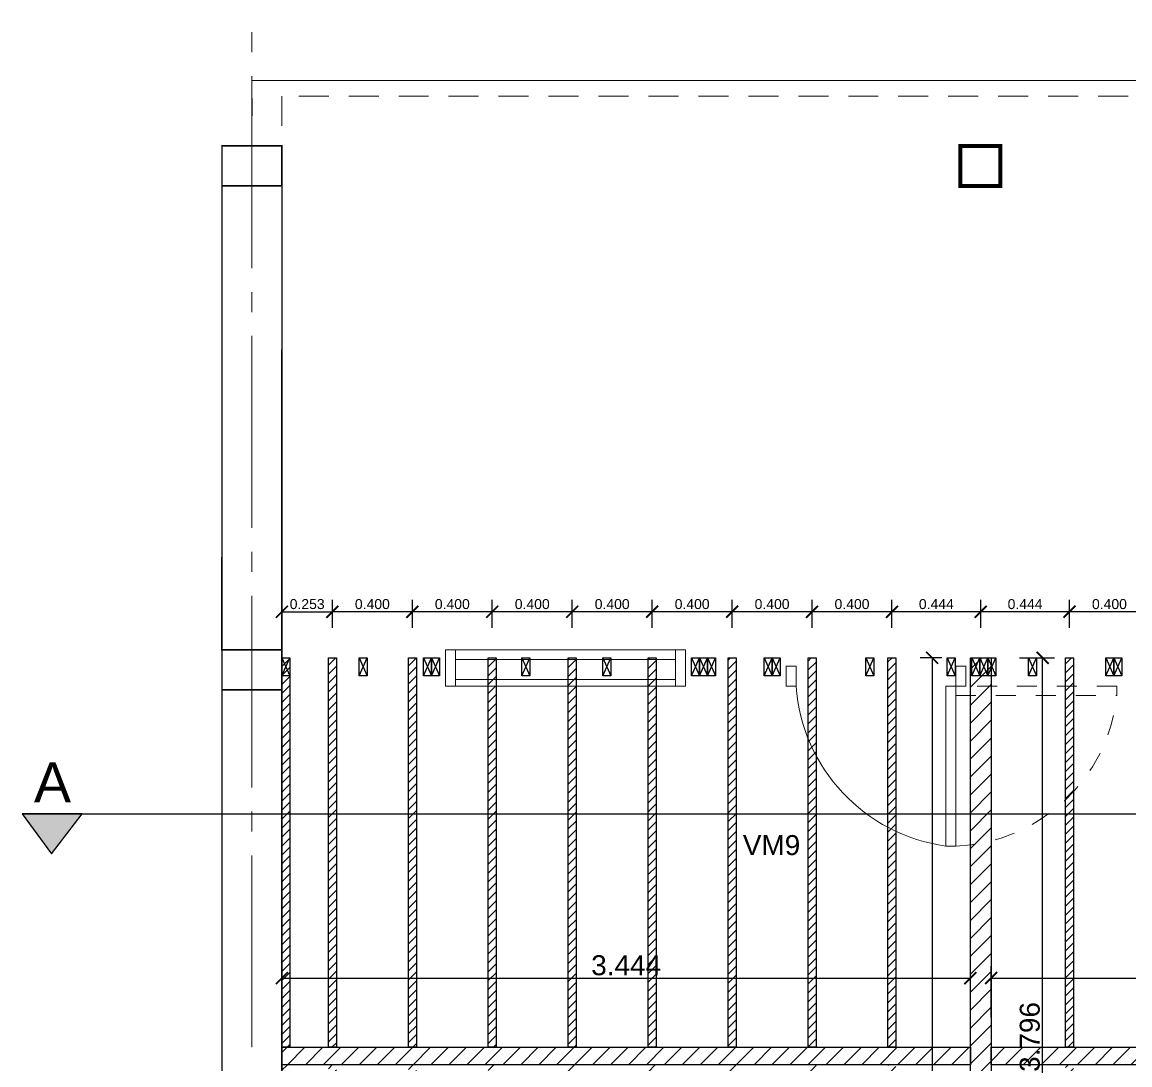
# Model space of a CAD drawing. Header units: millimetres. Extents: x 2924 to 6397, y 1567 to 1704.
# Drawn here: x 3234.38 to 3239.92, y 1586.13 to 1591.35 of the extents above; entities that cross this region are included whole.
import ezdxf

# ---------------------------------------------------------------- set-up
doc = ezdxf.new("R2010")
doc.units = ezdxf.units.MM
doc.header["$PDMODE"] = 35
for name, pattern in [('ACAD_ISO04W100', [30, 24, -3, 0, -3]), ('CONTINUA', [200, 100, 100]), ('DASHED', [0.75, 0.5, -0.25])]:
    doc.linetypes.add(name, pattern=pattern)
doc.layers.get('Defpoints').update_dxf_attribs({"color": 230})
for name, color, linetype in [('EJES', 8, 'Continuous'), ('P0- COLUMNAS HºAº', 7, 'Continuous'), ('P0-CARPINTERIAS', 7, 'Continuous'), ('P0-MAMPOSTERIA LADRILLO', 7, 'Continuous'), ('P0-MUROS', 7, 'Continuous'), ('P0-PANEL', 7, 'Continuous'), ('P0-PROYECCION', 7, 'Continuous'), ('P0-SOLADOS', 7, 'Continuous'), ('PT-MUROS', 7, 'Continuous')]:
    doc.layers.add(name, color=color, linetype=linetype)
doc.styles.add('Arial10', font='arial.ttf', dxfattribs={"height": 0.1})
doc.styles.get("Standard").update_dxf_attribs({"font": 'arial.ttf'})
doc.dimstyles.new('COTA-1-50', dxfattribs={"dimtxt": 0.1, "dimasz": 0.06, "dimexe": 0.06, "dimexo": 0.15, "dimgap": 0.0125, "dimtad": 1, "dimzin": 0, "dimdsep": 46, "dimtxsty": 'Arial10', "dimblk1": 'ARCHTICK', "dimblk2": 'ARCHTICK', "dimsah": 1, "dimcen": 0.09, "dimclrd": 7, "dimclre": 7, "dimclrt": 7, "dimazin": 0, "dimtfac": 1, "dimtofl": 0, "dimtmove": 2, "dimatfit": 3, "dimldrblk": 'ARCHTICK', "dimfxl": 1, "dimtolj": 1, "dimtzin": 0, "dimarcsym": 0})
pattern_1 = [(45, (152.1075, -40.150485), (-0.0449012806, 0.0449012806), [])]

# ---------------------------------------------------------------- blocks, each defined once
blk = doc.blocks.new('A$C57d97152')
at = {"color": 0, "const_width": 0.0003}
blk.add_lwpolyline([(2.1292, 0.09), (0, 0.09), (0, 0), (2.1292, 0)], close=True, dxfattribs=at)
at = {"color": 0}
for points in [[(0.0001, 0.09), (0.0401, 0.09), (0.0401, 0), (0.0001, 0), (0.0001, 0.09), (0.0401, 0), (0.0001, 0), (0.0401, 0.09)], [(0.3867, 0.09), (0.4267, 0.09), (0.4267, 0), (0.3867, 0), (0.3867, 0.09), (0.4267, 0), (0.3867, 0), (0.4267, 0.09)], [(0.7092, 0.09), (0.7492, 0.09), (0.7492, 0), (0.7092, 0), (0.7092, 0.09), (0.7492, 0), (0.7092, 0), (0.7492, 0.09)], [(0.7492, 0.09), (0.7892, 0.09), (0.7892, 0), (0.7492, 0), (0.7492, 0.09), (0.7892, 0), (0.7492, 0), (0.7892, 0.09)], [(2.0492, 0.09), (2.0892, 0.09), (2.0892, 0), (2.0492, 0), (2.0492, 0.09), (2.0892, 0), (2.0492, 0), (2.0892, 0.09)], [(2.0892, 0.09), (2.1292, 0.09), (2.1292, 0), (2.0892, 0), (2.0892, 0.09), (2.1292, 0), (2.0892, 0), (2.1292, 0.09)]]:
    blk.add_lwpolyline(points, dxfattribs=at)
at = {"color": 8}
for points in [[(1.1999, 0.09), (1.2399, 0.09), (1.2399, 0), (1.1999, 0), (1.1999, 0.09), (1.2399, 0), (1.1999, 0), (1.2399, 0.09)], [(1.6065, 0.09), (1.6465, 0.09), (1.6465, 0), (1.6065, 0), (1.6065, 0.09), (1.6465, 0), (1.6065, 0), (1.6465, 0.09)]]:
    blk.add_lwpolyline(points, dxfattribs=at)
blk = doc.blocks.new('A$Ce5a903bd')
at = {"color": 0, "const_width": 0.0003}
blk.add_lwpolyline([(2.44, 0.09), (0, 0.09), (0, 0), (2.44, 0)], close=True, dxfattribs=at)
at = {"color": 0}
for points in [[(0, 0.09), (0.04, 0.09), (0.04, 0), (0, 0), (0, 0.09), (0.04, 0), (0, 0), (0.04, 0.09)], [(0.43, 0.09), (0.47, 0.09), (0.47, 0), (0.43, 0), (0.43, 0.09), (0.47, 0), (0.43, 0), (0.47, 0.09)], [(0.47, 0.09), (0.51, 0.09), (0.51, 0), (0.47, 0), (0.47, 0.09), (0.51, 0), (0.47, 0), (0.51, 0.09)], [(1.77, 0.09), (1.81, 0.09), (1.81, 0), (1.77, 0), (1.77, 0.09), (1.81, 0), (1.77, 0), (1.81, 0.09)], [(1.81, 0.09), (1.85, 0.09), (1.85, 0), (1.81, 0), (1.81, 0.09), (1.85, 0), (1.81, 0), (1.85, 0.09)], [(2.0133, 0.09), (2.0533, 0.09), (2.0533, 0), (2.0133, 0), (2.0133, 0.09), (2.0533, 0), (2.0133, 0), (2.0533, 0.09)], [(2.4, 0.09), (2.44, 0.09), (2.44, 0), (2.4, 0), (2.4, 0.09), (2.44, 0), (2.4, 0), (2.44, 0.09)]]:
    blk.add_lwpolyline(points, dxfattribs=at)
at = {"color": 8}
for points in [[(0.7933, 0.09), (0.8333, 0.09), (0.8333, 0), (0.7933, 0), (0.7933, 0.09), (0.8333, 0), (0.7933, 0), (0.8333, 0.09)], [(1.2, 0.09), (1.24, 0.09), (1.24, 0), (1.2, 0), (1.2, 0.09), (1.24, 0), (1.2, 0), (1.24, 0.09)], [(1.6067, 0.09), (1.6467, 0.09), (1.6467, 0), (1.6067, 0), (1.6067, 0.09), (1.6467, 0), (1.6067, 0), (1.6467, 0.09)]]:
    blk.add_lwpolyline(points, dxfattribs=at)
blk = doc.blocks.new('A$Ca9f19df0')
at = {"color": 0, "const_width": 0.0003}
blk.add_lwpolyline([(2.0333, 0.09), (0, 0.09), (0, 0), (2.0333, 0)], close=True, dxfattribs=at)
at = {"color": 0}
for points in [[(0, 0.09), (0.04, 0.09), (0.04, 0), (0, 0), (0, 0.09), (0.04, 0), (0, 0), (0.04, 0.09)], [(0.2833, 0.09), (0.3233, 0.09), (0.3233, 0), (0.2833, 0), (0.2833, 0.09), (0.3233, 0), (0.2833, 0), (0.3233, 0.09)], [(0.3233, 0.09), (0.3633, 0.09), (0.3633, 0), (0.3233, 0), (0.3233, 0.09), (0.3633, 0), (0.3233, 0), (0.3633, 0.09)], [(1.3233, 0.09), (1.3633, 0.09), (1.3633, 0), (1.3233, 0), (1.3233, 0.09), (1.3633, 0), (1.3233, 0), (1.3633, 0.09)], [(1.3633, 0.09), (1.4033, 0.09), (1.4033, 0), (1.3633, 0), (1.3633, 0.09), (1.4033, 0), (1.3633, 0), (1.4033, 0.09)], [(1.4033, 0.09), (1.4433, 0.09), (1.4433, 0), (1.4033, 0), (1.4033, 0.09), (1.4433, 0), (1.4033, 0), (1.4433, 0.09)], [(1.6067, 0.09), (1.6467, 0.09), (1.6467, 0), (1.6067, 0), (1.6067, 0.09), (1.6467, 0), (1.6067, 0), (1.6467, 0.09)], [(1.9933, 0.09), (2.0333, 0.09), (2.0333, 0), (1.9933, 0), (1.9933, 0.09), (2.0333, 0), (1.9933, 0), (2.0333, 0.09)]]:
    blk.add_lwpolyline(points, dxfattribs=at)
at = {"color": 8}
for points in [[(0.7933, 0.09), (0.8333, 0.09), (0.8333, 0), (0.7933, 0), (0.7933, 0.09), (0.8333, 0), (0.7933, 0), (0.8333, 0.09)], [(1.2, 0.09), (1.24, 0.09), (1.24, 0), (1.2, 0), (1.2, 0.09), (1.24, 0), (1.2, 0), (1.24, 0.09)]]:
    blk.add_lwpolyline(points, dxfattribs=at)
blk = doc.blocks.new('_ARCHTICK')
at = {"color": 0, "linetype": 'ByBlock', "const_width": 0.15}
blk.add_lwpolyline([(-0.5, -0.5), (0.5, 0.5)], dxfattribs=at)
blk = doc.blocks.new('*D588')
at = {"layer": 'Defpoints', "color": 0, "transparency": 16777216}
for p in [(3239.124, 1586.5673), (3235.6796, 1586.2209), (3239.124, 1586.2209)]:
    blk.add_point(p, dxfattribs=at)
at = {"layer": 'PT-MUROS', "color": 7, "lineweight": -2, "transparency": 16777216}
for p, q in [((3235.6796, 1586.3709), (3235.6796, 1586.6273)), ((3239.124, 1586.3709), (3239.124, 1586.6273)), ((3235.6796, 1586.5673), (3239.124, 1586.5673))]:
    blk.add_line(p, q, dxfattribs=at)
at = {"layer": 'PT-MUROS', "color": 7, "lineweight": -2, "transparency": 16777216, "xscale": 0.06, "yscale": 0.06, "zscale": 0.06, "rotation": 180}
blk.add_blockref('_ARCHTICK', (3235.6796, 1586.5673), dxfattribs=at)
at = {"layer": 'PT-MUROS', "color": 7, "lineweight": -2, "transparency": 16777216, "xscale": 0.06, "yscale": 0.06, "zscale": 0.06}
blk.add_blockref('_ARCHTICK', (3239.124, 1586.5673), dxfattribs=at)
at = {"layer": 'PT-MUROS', "color": 7, "transparency": 16777216, "insert": (3237.4018, 1586.6308), "char_height": 0.1, "attachment_point": 5, "style": 'Arial10'}
blk.add_mtext('\\A1;3.444', dxfattribs=at)
blk = doc.blocks.new('*D589')
at = {"layer": 'Defpoints', "color": 0, "transparency": 16777216}
for p in [(3242.3719, 1586.5673), (3239.228, 1586.2209), (3242.3719, 1586.2209)]:
    blk.add_point(p, dxfattribs=at)
at = {"layer": 'PT-MUROS', "color": 7, "lineweight": -2, "transparency": 16777216}
for p, q in [((3239.228, 1586.3709), (3239.228, 1586.6273)), ((3242.3719, 1586.3709), (3242.3719, 1586.6273)), ((3239.228, 1586.5673), (3242.3719, 1586.5673))]:
    blk.add_line(p, q, dxfattribs=at)
at = {"layer": 'PT-MUROS', "color": 7, "lineweight": -2, "transparency": 16777216, "xscale": 0.06, "yscale": 0.06, "zscale": 0.06, "rotation": 180}
blk.add_blockref('_ARCHTICK', (3239.228, 1586.5673), dxfattribs=at)
at = {"layer": 'PT-MUROS', "color": 7, "lineweight": -2, "transparency": 16777216, "xscale": 0.06, "yscale": 0.06, "zscale": 0.06}
blk.add_blockref('_ARCHTICK', (3242.3719, 1586.5673), dxfattribs=at)
at = {"layer": 'PT-MUROS', "color": 7, "transparency": 16777216, "insert": (3240.8, 1586.6308), "char_height": 0.1, "attachment_point": 5, "style": 'Arial10'}
blk.add_mtext('\\A1;3.144', dxfattribs=at)
blk = doc.blocks.new('*D618')
at = {"layer": 'Defpoints', "color": 0, "transparency": 16777216}
for p in [(3239.132, 1588.1706), (3238.9327, 1580.2856), (3239.1319, 1580.2856)]:
    blk.add_point(p, dxfattribs=at)
at = {"layer": 'PT-MUROS', "color": 7, "lineweight": -2, "transparency": 16777216}
for p, q in [((3238.982, 1588.1706), (3238.8727, 1588.1706)), ((3238.9327, 1588.1706), (3238.9327, 1580.2856)), ((3238.9819, 1580.2856), (3238.8727, 1580.2856))]:
    blk.add_line(p, q, dxfattribs=at)
at = {"layer": 'PT-MUROS', "color": 7, "lineweight": -2, "transparency": 16777216, "xscale": 0.06, "yscale": 0.06, "zscale": 0.06}
for p, rotation in [((3238.9327, 1588.1706), 90), ((3238.9327, 1580.2856), 270)]:
    blk.add_blockref('_ARCHTICK', p, dxfattribs=dict(at, rotation=rotation))
at = {"layer": 'PT-MUROS', "color": 7, "transparency": 16777216, "insert": (3238.8692, 1584.2281), "char_height": 0.1, "attachment_point": 5, "rotation": 90, "style": 'Arial10'}
blk.add_mtext('\\A1;7.885', dxfattribs=at)
blk = doc.blocks.new('*D605')
at = {"layer": 'Defpoints', "color": 0, "transparency": 16777216}
for p in [(3239.22, 1588.1706), (3239.4855, 1588.1706), (3239.22, 1584.3743)]:
    blk.add_point(p, dxfattribs=at)
at = {"layer": 'PT-MUROS', "color": 7, "lineweight": -2, "transparency": 16777216}
for p, q in [((3239.37, 1588.1706), (3239.5455, 1588.1706)), ((3239.4855, 1584.3743), (3239.4855, 1588.1706)), ((3239.37, 1584.3743), (3239.5455, 1584.3743))]:
    blk.add_line(p, q, dxfattribs=at)
at = {"layer": 'PT-MUROS', "color": 7, "lineweight": -2, "transparency": 16777216, "xscale": 0.06, "yscale": 0.06, "zscale": 0.06}
for p, rotation in [((3239.4855, 1588.1706), 90), ((3239.4855, 1584.3743), 270)]:
    blk.add_blockref('_ARCHTICK', p, dxfattribs=dict(at, rotation=rotation))
at = {"layer": 'PT-MUROS', "color": 7, "transparency": 16777216, "insert": (3239.4219, 1586.2725), "char_height": 0.1, "attachment_point": 5, "rotation": 90, "style": 'Arial10'}
blk.add_mtext('\\A1;3.796', dxfattribs=at)
blk = doc.blocks.new('*D594')
at = {"layer": 'Defpoints', "color": 0, "transparency": 16777216}
for p in [(3239.62, 1588.401), (3239.62, 1588.1706), (3240.02, 1588.1706)]:
    blk.add_point(p, dxfattribs=at)
at = {"layer": 'PT-MUROS', "color": 7, "lineweight": -2, "transparency": 16777216}
for p, q in [((3239.62, 1588.3206), (3239.62, 1588.461)), ((3240.02, 1588.3206), (3240.02, 1588.461)), ((3240.02, 1588.401), (3239.62, 1588.401))]:
    blk.add_line(p, q, dxfattribs=at)
at = {"layer": 'PT-MUROS', "color": 7, "lineweight": -2, "transparency": 16777216, "xscale": 0.06, "yscale": 0.06, "zscale": 0.06, "rotation": 180}
blk.add_blockref('_ARCHTICK', (3239.62, 1588.401), dxfattribs=at)
at = {"layer": 'PT-MUROS', "color": 7, "lineweight": -2, "transparency": 16777216, "xscale": 0.06, "yscale": 0.06, "zscale": 0.06}
blk.add_blockref('_ARCHTICK', (3240.02, 1588.401), dxfattribs=at)
at = {"layer": 'PT-MUROS', "color": 7, "transparency": 16777216, "insert": (3239.82, 1588.4391), "char_height": 0.05, "attachment_point": 5}
blk.add_mtext('\\A1;0.400', dxfattribs=at)
blk = doc.blocks.new('*D595')
at = {"layer": 'Defpoints', "color": 0, "transparency": 16777216}
for p in [(3239.176, 1588.401), (3239.176, 1588.1706), (3239.62, 1588.1706)]:
    blk.add_point(p, dxfattribs=at)
at = {"layer": 'PT-MUROS', "color": 7, "lineweight": -2, "transparency": 16777216}
for p, q in [((3239.176, 1588.3206), (3239.176, 1588.461)), ((3239.62, 1588.3206), (3239.62, 1588.461)), ((3239.62, 1588.401), (3239.176, 1588.401))]:
    blk.add_line(p, q, dxfattribs=at)
at = {"layer": 'PT-MUROS', "color": 7, "lineweight": -2, "transparency": 16777216, "xscale": 0.06, "yscale": 0.06, "zscale": 0.06, "rotation": 180}
blk.add_blockref('_ARCHTICK', (3239.176, 1588.401), dxfattribs=at)
at = {"layer": 'PT-MUROS', "color": 7, "lineweight": -2, "transparency": 16777216, "xscale": 0.06, "yscale": 0.06, "zscale": 0.06}
blk.add_blockref('_ARCHTICK', (3239.62, 1588.401), dxfattribs=at)
at = {"layer": 'PT-MUROS', "color": 7, "transparency": 16777216, "insert": (3239.398, 1588.4391), "char_height": 0.05, "attachment_point": 5}
blk.add_mtext('\\A1;0.444', dxfattribs=at)
blk = doc.blocks.new('*D596')
at = {"layer": 'Defpoints', "color": 0, "transparency": 16777216}
for p in [(3238.732, 1588.401), (3238.732, 1588.1706), (3239.176, 1588.1706)]:
    blk.add_point(p, dxfattribs=at)
at = {"layer": 'PT-MUROS', "color": 7, "lineweight": -2, "transparency": 16777216}
for p, q in [((3238.732, 1588.3206), (3238.732, 1588.461)), ((3239.176, 1588.3206), (3239.176, 1588.461)), ((3239.176, 1588.401), (3238.732, 1588.401))]:
    blk.add_line(p, q, dxfattribs=at)
at = {"layer": 'PT-MUROS', "color": 7, "lineweight": -2, "transparency": 16777216, "xscale": 0.06, "yscale": 0.06, "zscale": 0.06, "rotation": 180}
blk.add_blockref('_ARCHTICK', (3238.732, 1588.401), dxfattribs=at)
at = {"layer": 'PT-MUROS', "color": 7, "lineweight": -2, "transparency": 16777216, "xscale": 0.06, "yscale": 0.06, "zscale": 0.06}
blk.add_blockref('_ARCHTICK', (3239.176, 1588.401), dxfattribs=at)
at = {"layer": 'PT-MUROS', "color": 7, "transparency": 16777216, "insert": (3238.954, 1588.4391), "char_height": 0.05, "attachment_point": 5}
blk.add_mtext('\\A1;0.444', dxfattribs=at)
blk = doc.blocks.new('*D597')
at = {"layer": 'Defpoints', "color": 0, "transparency": 16777216}
for p in [(3238.332, 1588.401), (3238.332, 1588.1706), (3238.732, 1588.1706)]:
    blk.add_point(p, dxfattribs=at)
at = {"layer": 'PT-MUROS', "color": 7, "lineweight": -2, "transparency": 16777216}
for p, q in [((3238.332, 1588.3206), (3238.332, 1588.461)), ((3238.732, 1588.3206), (3238.732, 1588.461)), ((3238.732, 1588.401), (3238.332, 1588.401))]:
    blk.add_line(p, q, dxfattribs=at)
at = {"layer": 'PT-MUROS', "color": 7, "lineweight": -2, "transparency": 16777216, "xscale": 0.06, "yscale": 0.06, "zscale": 0.06, "rotation": 180}
blk.add_blockref('_ARCHTICK', (3238.332, 1588.401), dxfattribs=at)
at = {"layer": 'PT-MUROS', "color": 7, "lineweight": -2, "transparency": 16777216, "xscale": 0.06, "yscale": 0.06, "zscale": 0.06}
blk.add_blockref('_ARCHTICK', (3238.732, 1588.401), dxfattribs=at)
at = {"layer": 'PT-MUROS', "color": 7, "transparency": 16777216, "insert": (3238.532, 1588.4391), "char_height": 0.05, "attachment_point": 5}
blk.add_mtext('\\A1;0.400', dxfattribs=at)
blk = doc.blocks.new('*D598')
at = {"layer": 'Defpoints', "color": 0, "transparency": 16777216}
for p in [(3237.932, 1588.401), (3237.932, 1588.1706), (3238.332, 1588.1706)]:
    blk.add_point(p, dxfattribs=at)
at = {"layer": 'PT-MUROS', "color": 7, "lineweight": -2, "transparency": 16777216}
for p, q in [((3237.932, 1588.3206), (3237.932, 1588.461)), ((3238.332, 1588.3206), (3238.332, 1588.461)), ((3238.332, 1588.401), (3237.932, 1588.401))]:
    blk.add_line(p, q, dxfattribs=at)
at = {"layer": 'PT-MUROS', "color": 7, "lineweight": -2, "transparency": 16777216, "xscale": 0.06, "yscale": 0.06, "zscale": 0.06, "rotation": 180}
blk.add_blockref('_ARCHTICK', (3237.932, 1588.401), dxfattribs=at)
at = {"layer": 'PT-MUROS', "color": 7, "lineweight": -2, "transparency": 16777216, "xscale": 0.06, "yscale": 0.06, "zscale": 0.06}
blk.add_blockref('_ARCHTICK', (3238.332, 1588.401), dxfattribs=at)
at = {"layer": 'PT-MUROS', "color": 7, "transparency": 16777216, "insert": (3238.132, 1588.4391), "char_height": 0.05, "attachment_point": 5}
blk.add_mtext('\\A1;0.400', dxfattribs=at)
blk = doc.blocks.new('*D599')
at = {"layer": 'Defpoints', "color": 0, "transparency": 16777216}
for p in [(3237.532, 1588.401), (3237.532, 1588.1706), (3237.932, 1588.1706)]:
    blk.add_point(p, dxfattribs=at)
at = {"layer": 'PT-MUROS', "color": 7, "lineweight": -2, "transparency": 16777216}
for p, q in [((3237.532, 1588.3206), (3237.532, 1588.461)), ((3237.932, 1588.3206), (3237.932, 1588.461)), ((3237.932, 1588.401), (3237.532, 1588.401))]:
    blk.add_line(p, q, dxfattribs=at)
at = {"layer": 'PT-MUROS', "color": 7, "lineweight": -2, "transparency": 16777216, "xscale": 0.06, "yscale": 0.06, "zscale": 0.06, "rotation": 180}
blk.add_blockref('_ARCHTICK', (3237.532, 1588.401), dxfattribs=at)
at = {"layer": 'PT-MUROS', "color": 7, "lineweight": -2, "transparency": 16777216, "xscale": 0.06, "yscale": 0.06, "zscale": 0.06}
blk.add_blockref('_ARCHTICK', (3237.932, 1588.401), dxfattribs=at)
at = {"layer": 'PT-MUROS', "color": 7, "transparency": 16777216, "insert": (3237.732, 1588.4391), "char_height": 0.05, "attachment_point": 5}
blk.add_mtext('\\A1;0.400', dxfattribs=at)
blk = doc.blocks.new('*D612')
at = {"layer": 'Defpoints', "color": 0, "transparency": 16777216}
for p in [(3237.132, 1588.401), (3237.132, 1588.1706), (3237.532, 1588.1706)]:
    blk.add_point(p, dxfattribs=at)
at = {"layer": 'PT-MUROS', "color": 7, "lineweight": -2, "transparency": 16777216}
for p, q in [((3237.132, 1588.3206), (3237.132, 1588.461)), ((3237.532, 1588.3206), (3237.532, 1588.461)), ((3237.532, 1588.401), (3237.132, 1588.401))]:
    blk.add_line(p, q, dxfattribs=at)
at = {"layer": 'PT-MUROS', "color": 7, "lineweight": -2, "transparency": 16777216, "xscale": 0.06, "yscale": 0.06, "zscale": 0.06, "rotation": 180}
blk.add_blockref('_ARCHTICK', (3237.132, 1588.401), dxfattribs=at)
at = {"layer": 'PT-MUROS', "color": 7, "lineweight": -2, "transparency": 16777216, "xscale": 0.06, "yscale": 0.06, "zscale": 0.06}
blk.add_blockref('_ARCHTICK', (3237.532, 1588.401), dxfattribs=at)
at = {"layer": 'PT-MUROS', "color": 7, "transparency": 16777216, "insert": (3237.332, 1588.4391), "char_height": 0.05, "attachment_point": 5}
blk.add_mtext('\\A1;0.400', dxfattribs=at)
blk = doc.blocks.new('*D613')
at = {"layer": 'Defpoints', "color": 0, "transparency": 16777216}
for p in [(3236.732, 1588.401), (3236.732, 1588.1706), (3237.132, 1588.1706)]:
    blk.add_point(p, dxfattribs=at)
at = {"layer": 'PT-MUROS', "color": 7, "lineweight": -2, "transparency": 16777216}
for p, q in [((3236.732, 1588.3206), (3236.732, 1588.461)), ((3237.132, 1588.3206), (3237.132, 1588.461)), ((3237.132, 1588.401), (3236.732, 1588.401))]:
    blk.add_line(p, q, dxfattribs=at)
at = {"layer": 'PT-MUROS', "color": 7, "lineweight": -2, "transparency": 16777216, "xscale": 0.06, "yscale": 0.06, "zscale": 0.06, "rotation": 180}
blk.add_blockref('_ARCHTICK', (3236.732, 1588.401), dxfattribs=at)
at = {"layer": 'PT-MUROS', "color": 7, "lineweight": -2, "transparency": 16777216, "xscale": 0.06, "yscale": 0.06, "zscale": 0.06}
blk.add_blockref('_ARCHTICK', (3237.132, 1588.401), dxfattribs=at)
at = {"layer": 'PT-MUROS', "color": 7, "transparency": 16777216, "insert": (3236.932, 1588.4391), "char_height": 0.05, "attachment_point": 5}
blk.add_mtext('\\A1;0.400', dxfattribs=at)
blk = doc.blocks.new('*D614')
at = {"layer": 'Defpoints', "color": 0, "transparency": 16777216}
for p in [(3236.332, 1588.401), (3236.332, 1588.1706), (3236.732, 1588.1706)]:
    blk.add_point(p, dxfattribs=at)
at = {"layer": 'PT-MUROS', "color": 7, "lineweight": -2, "transparency": 16777216}
for p, q in [((3236.332, 1588.3206), (3236.332, 1588.461)), ((3236.732, 1588.3206), (3236.732, 1588.461)), ((3236.732, 1588.401), (3236.332, 1588.401))]:
    blk.add_line(p, q, dxfattribs=at)
at = {"layer": 'PT-MUROS', "color": 7, "lineweight": -2, "transparency": 16777216, "xscale": 0.06, "yscale": 0.06, "zscale": 0.06, "rotation": 180}
blk.add_blockref('_ARCHTICK', (3236.332, 1588.401), dxfattribs=at)
at = {"layer": 'PT-MUROS', "color": 7, "lineweight": -2, "transparency": 16777216, "xscale": 0.06, "yscale": 0.06, "zscale": 0.06}
blk.add_blockref('_ARCHTICK', (3236.732, 1588.401), dxfattribs=at)
at = {"layer": 'PT-MUROS', "color": 7, "transparency": 16777216, "insert": (3236.532, 1588.4391), "char_height": 0.05, "attachment_point": 5}
blk.add_mtext('\\A1;0.400', dxfattribs=at)
blk = doc.blocks.new('*D615')
at = {"layer": 'Defpoints', "color": 0, "transparency": 16777216}
for p in [(3235.932, 1588.401), (3235.932, 1588.1706), (3236.332, 1588.1706)]:
    blk.add_point(p, dxfattribs=at)
at = {"layer": 'PT-MUROS', "color": 7, "lineweight": -2, "transparency": 16777216}
for p, q in [((3235.932, 1588.3206), (3235.932, 1588.461)), ((3236.332, 1588.3206), (3236.332, 1588.461)), ((3236.332, 1588.401), (3235.932, 1588.401))]:
    blk.add_line(p, q, dxfattribs=at)
at = {"layer": 'PT-MUROS', "color": 7, "lineweight": -2, "transparency": 16777216, "xscale": 0.06, "yscale": 0.06, "zscale": 0.06, "rotation": 180}
blk.add_blockref('_ARCHTICK', (3235.932, 1588.401), dxfattribs=at)
at = {"layer": 'PT-MUROS', "color": 7, "lineweight": -2, "transparency": 16777216, "xscale": 0.06, "yscale": 0.06, "zscale": 0.06}
blk.add_blockref('_ARCHTICK', (3236.332, 1588.401), dxfattribs=at)
at = {"layer": 'PT-MUROS', "color": 7, "transparency": 16777216, "insert": (3236.132, 1588.4391), "char_height": 0.05, "attachment_point": 5}
blk.add_mtext('\\A1;0.400', dxfattribs=at)
blk = doc.blocks.new('*D619')
at = {"layer": 'Defpoints', "color": 0, "transparency": 16777216}
for p in [(3235.932, 1588.401), (3235.6794, 1588.1706), (3235.932, 1588.1706)]:
    blk.add_point(p, dxfattribs=at)
at = {"layer": 'PT-MUROS', "color": 7, "lineweight": -2, "transparency": 16777216}
for p, q in [((3235.6794, 1588.3206), (3235.6794, 1588.461)), ((3235.932, 1588.3206), (3235.932, 1588.461)), ((3235.6794, 1588.401), (3235.932, 1588.401))]:
    blk.add_line(p, q, dxfattribs=at)
at = {"layer": 'PT-MUROS', "color": 7, "lineweight": -2, "transparency": 16777216, "xscale": 0.06, "yscale": 0.06, "zscale": 0.06, "rotation": 180}
blk.add_blockref('_ARCHTICK', (3235.6794, 1588.401), dxfattribs=at)
at = {"layer": 'PT-MUROS', "color": 7, "lineweight": -2, "transparency": 16777216, "xscale": 0.06, "yscale": 0.06, "zscale": 0.06}
blk.add_blockref('_ARCHTICK', (3235.932, 1588.401), dxfattribs=at)
at = {"layer": 'PT-MUROS', "color": 7, "transparency": 16777216, "insert": (3235.8057, 1588.4391), "char_height": 0.05, "attachment_point": 5}
blk.add_mtext('\\A1;0.253', dxfattribs=at)

msp = doc.modelspace()

# ---------------------------------------------------------------- hatches: boundary and pattern name
at = {"layer": 'PT-MUROS'}
h = msp.add_hatch(dxfattribs=at)
h.set_pattern_fill('ANSI31', color=4, scale=0.01)
h.set_pattern_definition([(45, (152.107498, -40.150485), (-0.0224506403, 0.0224506403), [])])
h.paths.add_polyline_path([(3242, 1588.1706), (3242.04, 1588.1706), (3242.04, 1586.2209), (3242, 1586.2209)])
h.paths.add_polyline_path([(3241.6, 1588.1706), (3241.64, 1588.1706), (3241.64, 1586.2209), (3241.6, 1586.2209)])
h.paths.add_polyline_path([(3241.2, 1588.1706), (3241.24, 1588.1706), (3241.24, 1586.2209), (3241.2, 1586.2209)])
h.paths.add_polyline_path([(3240.8, 1588.1706), (3240.84, 1588.1706), (3240.84, 1586.2209), (3240.8, 1586.2209)])
h.paths.add_polyline_path([(3240.4, 1588.1706), (3240.44, 1588.1706), (3240.44, 1586.2209), (3240.4, 1586.2209)])
h.paths.add_polyline_path([(3240, 1588.1706), (3240.04, 1588.1706), (3240.04, 1586.2209), (3240, 1586.2209)])
h.paths.add_polyline_path([(3239.6, 1588.1706), (3239.64, 1588.1706), (3239.64, 1586.2209), (3239.6, 1586.2209)])
h.paths.add_polyline_path([(3237.512, 1588.1706), (3237.552, 1588.1706), (3237.552, 1586.2209), (3237.512, 1586.2209)])
h.paths.add_polyline_path([(3237.912, 1588.1706), (3237.952, 1588.1706), (3237.952, 1586.2209), (3237.912, 1586.2209)])
h.paths.add_polyline_path([(3238.312, 1588.1706), (3238.352, 1588.1706), (3238.352, 1586.2209), (3238.312, 1586.2209)])
h.paths.add_polyline_path([(3238.712, 1588.1706), (3238.752, 1588.1706), (3238.752, 1586.2209), (3238.712, 1586.2209)])
h.paths.add_polyline_path([(3235.912, 1588.1706), (3235.952, 1588.1706), (3235.952, 1586.2209), (3235.912, 1586.2209)])
h.paths.add_polyline_path([(3236.312, 1588.1706), (3236.352, 1588.1706), (3236.352, 1586.2209), (3236.312, 1586.2209)])
h.paths.add_polyline_path([(3236.712, 1588.1706), (3236.752, 1588.1706), (3236.752, 1586.2209), (3236.712, 1586.2209)])
h.paths.add_polyline_path([(3237.112, 1588.1706), (3237.152, 1588.1706), (3237.152, 1586.2209), (3237.112, 1586.2209)])
h.paths.add_polyline_path([(3235.6796, 1588.1706), (3235.7196, 1588.1706), (3235.7196, 1586.2209), (3235.6796, 1586.2209)])
h.paths.add_polyline_path([(3236.312, 1586.1329), (3236.352, 1586.1329), (3236.352, 1584.3071), (3236.312, 1584.3071)])
h.paths.add_polyline_path([(3236.712, 1586.1329), (3236.752, 1586.1329), (3236.752, 1584.3071), (3236.712, 1584.3071)])
h.paths.add_polyline_path([(3237.112, 1586.1329), (3237.152, 1586.1329), (3237.152, 1584.3071), (3237.112, 1584.3071)])
h.paths.add_polyline_path([(3237.512, 1586.1329), (3237.552, 1586.1329), (3237.552, 1584.3071), (3237.512, 1584.3071)])
h.paths.add_polyline_path([(3237.912, 1586.1329), (3237.952, 1586.1329), (3237.952, 1584.3071), (3237.912, 1584.3071)])
h.paths.add_polyline_path([(3238.312, 1586.1329), (3238.352, 1586.1329), (3238.352, 1584.3071), (3238.312, 1584.3071)])
h.paths.add_polyline_path([(3238.712, 1586.1329), (3238.752, 1586.1329), (3238.752, 1584.3071), (3238.712, 1584.3071)])
h.paths.add_polyline_path([(3235.6796, 1586.1329), (3235.7196, 1586.1329), (3235.7196, 1584.3071), (3235.6796, 1584.3071)])
h.paths.add_polyline_path([(3235.912, 1586.1329), (3235.952, 1586.1329), (3235.952, 1584.3071), (3235.912, 1584.3071)])
h.paths.add_polyline_path([(3237.512, 1584.2191), (3237.552, 1584.2191), (3237.552, 1582.2334), (3237.512, 1582.2334)])
h.paths.add_polyline_path([(3237.912, 1584.2191), (3237.952, 1584.2191), (3237.952, 1582.2334), (3237.912, 1582.2334)])
h.paths.add_polyline_path([(3238.312, 1584.2191), (3238.352, 1584.2191), (3238.352, 1582.2334), (3238.312, 1582.2334)])
h.paths.add_polyline_path([(3238.712, 1584.2191), (3238.752, 1584.2191), (3238.752, 1582.2334), (3238.712, 1582.2334)])
h.paths.add_polyline_path([(3236.712, 1584.2191), (3236.752, 1584.2191), (3236.752, 1582.0256), (3236.712, 1582.0256)])
h.paths.add_polyline_path([(3237.112, 1584.2191), (3237.152, 1584.2191), (3237.152, 1582.0256), (3237.112, 1582.0256)])
h.paths.add_polyline_path([(3235.6796, 1584.2191), (3235.7196, 1584.2191), (3235.7197, 1582.0256), (3235.6797, 1582.0256)])
h.paths.add_polyline_path([(3235.912, 1584.2191), (3235.952, 1584.2191), (3235.952, 1582.0256), (3235.912, 1582.0256)])
h.paths.add_polyline_path([(3236.312, 1584.2191), (3236.352, 1584.2191), (3236.352, 1582.0256), (3236.312, 1582.0256)])
h.paths.add_polyline_path([(3238.7121, 1582.1454), (3238.7521, 1582.1454), (3238.7521, 1581.0011), (3238.7121, 1581.0011)])
h.paths.add_polyline_path([(3237.5121, 1582.1454), (3237.5521, 1582.1454), (3237.5521, 1581.0011), (3237.5121, 1581.0011)])
h.paths.add_polyline_path([(3237.9121, 1582.1454), (3237.9521, 1582.1454), (3237.9521, 1581.0011), (3237.9121, 1581.0011)])
h.paths.add_polyline_path([(3238.3121, 1582.1454), (3238.3521, 1582.1454), (3238.3521, 1581.0011), (3238.3121, 1581.0011)])
h.paths.add_polyline_path([(3237.3294, 1582.1454), (3237.3694, 1582.1454), (3237.3694, 1581.0011), (3237.3294, 1581.0011)])
h.paths.add_polyline_path([(3240.8001, 1582.1454), (3240.8401, 1582.1454), (3240.8401, 1580.1956), (3240.8001, 1580.1956)])
h.paths.add_polyline_path([(3240.4001, 1582.1454), (3240.4401, 1582.1454), (3240.4401, 1580.1956), (3240.4001, 1580.1956)])
h.paths.add_polyline_path([(3240.0001, 1582.1454), (3240.0401, 1582.1454), (3240.0401, 1580.1956), (3240.0001, 1580.1956)])
h.paths.add_polyline_path([(3239.6001, 1582.1454), (3239.6401, 1582.1454), (3239.6401, 1580.1956), (3239.6001, 1580.1956)])
h.paths.add_polyline_path([(3241.6001, 1582.1454), (3241.6401, 1582.1454), (3241.6401, 1580.1956), (3241.6001, 1580.1956)])
h.paths.add_polyline_path([(3241.2001, 1582.1454), (3241.2401, 1582.1454), (3241.2401, 1580.1956), (3241.2001, 1580.1956)])
h.paths.add_polyline_path([(3242.0001, 1582.1454), (3242.0401, 1582.1454), (3242.0401, 1580.1956), (3242.0001, 1580.1956)])
h.paths.add_polyline_path([(3242, 1584.2191), (3242.04, 1584.2191), (3242.04, 1582.2334), (3242, 1582.2334)])
h.paths.add_polyline_path([(3239.6, 1584.2191), (3239.64, 1584.2191), (3239.64, 1582.2333), (3239.6, 1582.2333)])
h.paths.add_polyline_path([(3240, 1584.2191), (3240.04, 1584.2191), (3240.04, 1582.2334), (3240, 1582.2334)])
h.paths.add_polyline_path([(3240.4, 1584.2191), (3240.44, 1584.2191), (3240.44, 1582.2334), (3240.4, 1582.2334)])
h.paths.add_polyline_path([(3240.8, 1584.2191), (3240.84, 1584.2191), (3240.84, 1582.2334), (3240.8, 1582.2334)])
h.paths.add_polyline_path([(3241.2, 1584.2191), (3241.24, 1584.2191), (3241.24, 1582.2334), (3241.2, 1582.2334)])
h.paths.add_polyline_path([(3241.6, 1584.2191), (3241.64, 1584.2191), (3241.64, 1582.2334), (3241.6, 1582.2334)])
h.paths.add_polyline_path([(3242, 1586.1329), (3242.04, 1586.1329), (3242.04, 1584.3071), (3242, 1584.3071)])
h.paths.add_polyline_path([(3239.6, 1586.1329), (3239.64, 1586.1329), (3239.64, 1584.3071), (3239.6, 1584.3071)])
h.paths.add_polyline_path([(3240, 1586.1329), (3240.04, 1586.1329), (3240.04, 1584.3071), (3240, 1584.3071)])
h.paths.add_polyline_path([(3240.4, 1586.1329), (3240.44, 1586.1329), (3240.44, 1584.3071), (3240.4, 1584.3071)])
h.paths.add_polyline_path([(3240.8, 1586.1329), (3240.84, 1586.1329), (3240.84, 1584.3071), (3240.8, 1584.3071)])
h.paths.add_polyline_path([(3241.2, 1586.1329), (3241.24, 1586.1329), (3241.24, 1584.3071), (3241.2, 1584.3071)])
h.paths.add_polyline_path([(3241.6, 1586.1329), (3241.64, 1586.1329), (3241.64, 1584.3071), (3241.6, 1584.3071)])
h = msp.add_hatch(dxfattribs=at)
h.set_pattern_fill('ANSI31', color=2, scale=0.02)
h.set_pattern_definition(pattern_1)
h.paths.add_polyline_path([(3239.124, 1588.1706), (3239.228, 1588.1706), (3239.228, 1580.2856), (3239.124, 1580.2856)])
at = {"layer": 'PT-MUROS', "true_color": 0xcc2427}
h = msp.add_hatch(color=242, dxfattribs=at)
h.dxf.hatch_style = 1
h.paths.add_polyline_path([(3234.5265, 1587.1888), (3234.6796, 1587.3888), (3234.3796, 1587.3888)])
h.paths.add_polyline_path([(3243.2188, 1587.1888), (3243.3719, 1587.3888), (3243.0719, 1587.3888)])
at = {"layer": 'PT-MUROS'}
h = msp.add_hatch(dxfattribs=at)
h.set_pattern_fill('ANSI31', color=3, scale=0.02)
h.set_pattern_definition(pattern_1)
h.paths.add_polyline_path([(3235.6796, 1586.2209), (3239.124, 1586.2209), (3239.124, 1586.1329), (3235.6796, 1586.1329)])
h = msp.add_hatch(dxfattribs=at)
h.set_pattern_fill('ANSI31', color=3, scale=0.02)
h.set_pattern_definition(pattern_1)
h.paths.add_polyline_path([(3239.228, 1586.2209), (3242.3719, 1586.2209), (3242.3719, 1586.1329), (3239.228, 1586.1329)])

# ---------------------------------------------------------------- linework, layer by layer
at = {"layer": 'EJES', "color": 8, "linetype": 'ACAD_ISO04W100', "lineweight": 0, "ltscale": 0.04}
msp.add_lwpolyline([(3235.5296, 1604.0814), (3235.5296, 1571.6774)], dxfattribs=at)
at = {"layer": 'P0- COLUMNAS HºAº', "color": 8, "lineweight": 0, "const_width": 0.008}
for points in [[(3235.3796, 1590.7326), (3235.6796, 1590.7326), (3235.6796, 1590.5326), (3235.3796, 1590.5326)], [(3235.3796, 1588.2101), (3235.6796, 1588.2101), (3235.6796, 1588.0101), (3235.3796, 1588.0101)]]:
    msp.add_lwpolyline(points, close=True, dxfattribs=at)
at = {"layer": 'P0-CARPINTERIAS', "color": 8, "linetype": 'CONTINUA', "lineweight": 0}
msp.add_lwpolyline([(3236.4986, 1588.2101), (3237.6986, 1588.2101), (3237.6986, 1588.0281), (3236.4986, 1588.0281), (3236.4986, 1588.2101), (3236.5486, 1588.2101), (3236.5486, 1588.0281), (3237.6486, 1588.0281), (3237.6486, 1588.2102), (3237.6486, 1588.1621), (3236.5486, 1588.1621), (3236.5486, 1588.0621), (3237.6486, 1588.0621)], dxfattribs=at)
msp.add_lwpolyline([(3239.0021, 1587.2281), (3239.0519, 1587.2281), (3239.0519, 1588.1281), (3239.1019, 1588.1281), (3239.1019, 1588.0281), (3239.0019, 1588.0281), (3239.0021, 1587.2281, -0.354337), (3238.2519, 1588.0281), (3238.2519, 1588.1281), (3238.2019, 1588.1281), (3238.2019, 1588.0281), (3238.2519, 1588.0281)], format="xyb", dxfattribs=at)
at = {"layer": 'P0-MAMPOSTERIA LADRILLO', "color": 8, "lineweight": 0, "const_width": 0.008}
for points in [[(3235.6794, 1588.2101), (3235.3794, 1588.2101), (3235.3795, 1590.7326), (3235.6798, 1590.7326)], [(3235.3796, 1578.3711), (3235.3796, 1588.2101), (3235.6796, 1588.2101), (3235.6796, 1578.3711)]]:
    msp.add_lwpolyline(points, close=True, dxfattribs=at)
at = {"layer": 'P0-MUROS', "color": 8, "lineweight": 0, "const_width": 0.02}
msp.add_lwpolyline([(3239.2745, 1590.7326), (3239.2745, 1590.5326), (3239.0745, 1590.5326), (3239.0745, 1590.7326)], close=True, dxfattribs=at)
at = {"layer": 'P0-MUROS', "color": 8, "linetype": 'DASHED', "lineweight": 0, "ltscale": 0.2}
msp.add_lwpolyline([(3239.0519, 1588.0281), (3239.0519, 1587.981), (3239.8575, 1587.981), (3239.8575, 1588.0281)], close=True, dxfattribs=at)
msp.add_lwpolyline([(3239.0519, 1587.2281, 0.37239), (3239.8575, 1587.981, -1.494038)], format="xyb", dxfattribs=at)
at = {"layer": 'P0-PROYECCION', "color": 8, "linetype": 'DASHED', "lineweight": 0, "ltscale": 0.3}
msp.add_lwpolyline([(3242.4136, 1588.2141), (3242.4136, 1590.9826), (3235.6796, 1590.9826), (3235.6796, 1590.7326)], dxfattribs=at)
at = {"layer": 'P0-SOLADOS', "color": 8, "lineweight": 0}
msp.add_lwpolyline([(3235.5297, 1590.8826), (3235.5296, 1591.0601), (3243.0305, 1591.0601), (3243.0305, 1574.0211), (3245.5296, 1574.0211)], dxfattribs=at)
at = {"layer": 'PT-MUROS', "color": 4}
for points in [[(3235.6796, 1588.1706), (3235.7196, 1588.1706), (3235.7196, 1586.2209), (3235.6796, 1586.2209)], [(3235.912, 1588.1706), (3235.952, 1588.1706), (3235.952, 1586.2209), (3235.912, 1586.2209)], [(3236.312, 1588.1706), (3236.352, 1588.1706), (3236.352, 1586.2209), (3236.312, 1586.2209)], [(3236.712, 1588.1706), (3236.752, 1588.1706), (3236.752, 1586.2209), (3236.712, 1586.2209)], [(3237.112, 1588.1706), (3237.152, 1588.1706), (3237.152, 1586.2209), (3237.112, 1586.2209)], [(3237.512, 1588.1706), (3237.552, 1588.1706), (3237.552, 1586.2209), (3237.512, 1586.2209)], [(3237.912, 1588.1706), (3237.952, 1588.1706), (3237.952, 1586.2209), (3237.912, 1586.2209)], [(3238.312, 1588.1706), (3238.352, 1588.1706), (3238.352, 1586.2209), (3238.312, 1586.2209)], [(3238.712, 1588.1706), (3238.752, 1588.1706), (3238.752, 1586.2209), (3238.712, 1586.2209)], [(3239.6, 1588.1706), (3239.64, 1588.1706), (3239.64, 1586.2209), (3239.6, 1586.2209)]]:
    msp.add_lwpolyline(points, close=True, dxfattribs=at)
at = {"layer": 'PT-MUROS', "color": 2}
msp.add_lwpolyline([(3239.124, 1588.1706), (3239.228, 1588.1706), (3239.228, 1580.2856), (3239.124, 1580.2856)], close=True, dxfattribs=at)
at = {"layer": 'PT-MUROS'}
for points in [[(3234.3796, 1587.3888), (3243.3719, 1587.3888)], [(3234.5265, 1587.1888), (3234.6796, 1587.3888), (3234.3796, 1587.3888), (3234.5265, 1587.1888)]]:
    msp.add_lwpolyline(points, dxfattribs=at)
at = {"layer": 'PT-MUROS', "color": 3}
for points in [[(3235.6796, 1586.2209), (3239.124, 1586.2209), (3239.124, 1586.1329), (3235.6796, 1586.1329)], [(3239.228, 1586.2209), (3242.3719, 1586.2209), (3242.3719, 1586.1329), (3239.228, 1586.1329)]]:
    msp.add_lwpolyline(points, close=True, dxfattribs=at)

# ---------------------------------------------------------------- block references
at = {"layer": 'P0-PANEL', "color": 8, "lineweight": 0}
for name, p in [('A$C57d97152', (3235.6794, 1588.0806)), ('A$Ca9f19df0', (3237.8086, 1588.0806)), ('A$Ce5a903bd', (3239.8419, 1588.0806))]:
    msp.add_blockref(name, p, dxfattribs=at)

# ---------------------------------------------------------------- texts
at = {"layer": 'PT-MUROS', "color": 7, "insert": (3234.4382, 1587.6464), "char_height": 0.2, "attachment_point": 1}
msp.add_mtext_dynamic_manual_height_columns('A', width=0.110478, gutter_width=12.5, heights=[0], dxfattribs=at)
at = {"layer": 'PT-MUROS', "color": 4, "insert": (3237.9858, 1587.283), "char_height": 0.1, "attachment_point": 1}
msp.add_mtext_dynamic_manual_height_columns('VM9', width=0.308735, gutter_width=12.5, heights=[0], dxfattribs=at)

# ---------------------------------------------------------------- dimensions: what is measured, and where the dimension line sits
at = {"layer": 'PT-MUROS'}
for base, p1, p2, override, picture, middle in [((3235.932, 1588.401), (3235.6794, 1588.1706), (3235.932, 1588.1706), {"dimtxt": 0.05, "dimdec": 3, "dimtxsty": 'Standard', "dimfxl": 0.2, "dimarcsym": 1}, '*D619', (3235.8057, 1588.4391)), ((3235.932, 1588.401), (3236.332, 1588.1706), (3235.932, 1588.1706), {"dimtxt": 0.05, "dimdec": 3, "dimtxsty": 'Standard', "dimfxl": 0.2, "dimarcsym": 1}, '*D615', (3236.132, 1588.4391)), ((3236.332, 1588.401), (3236.732, 1588.1706), (3236.332, 1588.1706), {"dimtxt": 0.05, "dimdec": 3, "dimtxsty": 'Standard', "dimfxl": 0.2, "dimarcsym": 1}, '*D614', (3236.532, 1588.4391)), ((3236.732, 1588.401), (3237.132, 1588.1706), (3236.732, 1588.1706), {"dimtxt": 0.05, "dimdec": 3, "dimtxsty": 'Standard', "dimfxl": 0.2, "dimarcsym": 1}, '*D613', (3236.932, 1588.4391)), ((3237.132, 1588.401), (3237.532, 1588.1706), (3237.132, 1588.1706), {"dimtxt": 0.05, "dimdec": 3, "dimtxsty": 'Standard', "dimfxl": 0.2, "dimarcsym": 1}, '*D612', (3237.332, 1588.4391)), ((3237.532, 1588.401), (3237.932, 1588.1706), (3237.532, 1588.1706), {"dimtxt": 0.05, "dimdec": 3, "dimtxsty": 'Standard', "dimfxl": 0.2, "dimarcsym": 1}, '*D599', (3237.732, 1588.4391)), ((3237.932, 1588.401), (3238.332, 1588.1706), (3237.932, 1588.1706), {"dimtxt": 0.05, "dimdec": 3, "dimtxsty": 'Standard', "dimfxl": 0.2, "dimarcsym": 1}, '*D598', (3238.132, 1588.4391)), ((3238.332, 1588.401), (3238.732, 1588.1706), (3238.332, 1588.1706), {"dimtxt": 0.05, "dimdec": 3, "dimtxsty": 'Standard', "dimfxl": 0.2, "dimarcsym": 1}, '*D597', (3238.532, 1588.4391)), ((3238.732, 1588.401), (3239.176, 1588.1706), (3238.732, 1588.1706), {"dimtxt": 0.05, "dimdec": 3, "dimtxsty": 'Standard', "dimfxl": 0.2, "dimarcsym": 1}, '*D596', (3238.954, 1588.4391)), ((3239.176, 1588.401), (3239.62, 1588.1706), (3239.176, 1588.1706), {"dimtxt": 0.05, "dimdec": 3, "dimtxsty": 'Standard', "dimfxl": 0.2, "dimarcsym": 1}, '*D595', (3239.398, 1588.4391)), ((3239.62, 1588.401), (3240.02, 1588.1706), (3239.62, 1588.1706), {"dimtxt": 0.05, "dimdec": 3, "dimtxsty": 'Standard', "dimfxl": 0.2, "dimarcsym": 1}, '*D594', (3239.82, 1588.4391)), ((3239.124, 1586.5673), (3235.6796, 1586.2209), (3239.124, 1586.2209), {"dimdec": 3, "dimfxl": 0.2, "dimarcsym": 1}, '*D588', (3237.4018, 1586.6308)), ((3242.3719, 1586.5673), (3239.228, 1586.2209), (3242.3719, 1586.2209), {"dimdec": 3, "dimfxl": 0.2, "dimarcsym": 1}, '*D589', (3240.8, 1586.6308))]:
    dim = msp.add_linear_dim(base=base, p1=p1, p2=p2, dimstyle='COTA-1-50', override=override, dxfattribs=at)
    dim.commit()
    dim.dimension.update_dxf_attribs({"geometry": picture, "text_midpoint": middle})
for base, p1, p2, picture, middle in [((3238.9327, 1580.2856), (3239.132, 1588.1706), (3239.1319, 1580.2856), '*D618', (3238.8692, 1584.2281)), ((3239.4855, 1588.1706), (3239.22, 1584.3743), (3239.22, 1588.1706), '*D605', (3239.4219, 1586.2725))]:
    dim = msp.add_linear_dim(base=base, p1=p1, p2=p2, angle=90, dimstyle='COTA-1-50', override={"dimdec": 3, "dimfxl": 0.2, "dimarcsym": 1}, dxfattribs=at)
    dim.commit()
    dim.dimension.update_dxf_attribs({"geometry": picture, "text_midpoint": middle})

doc.saveas('drawing.dxf')
